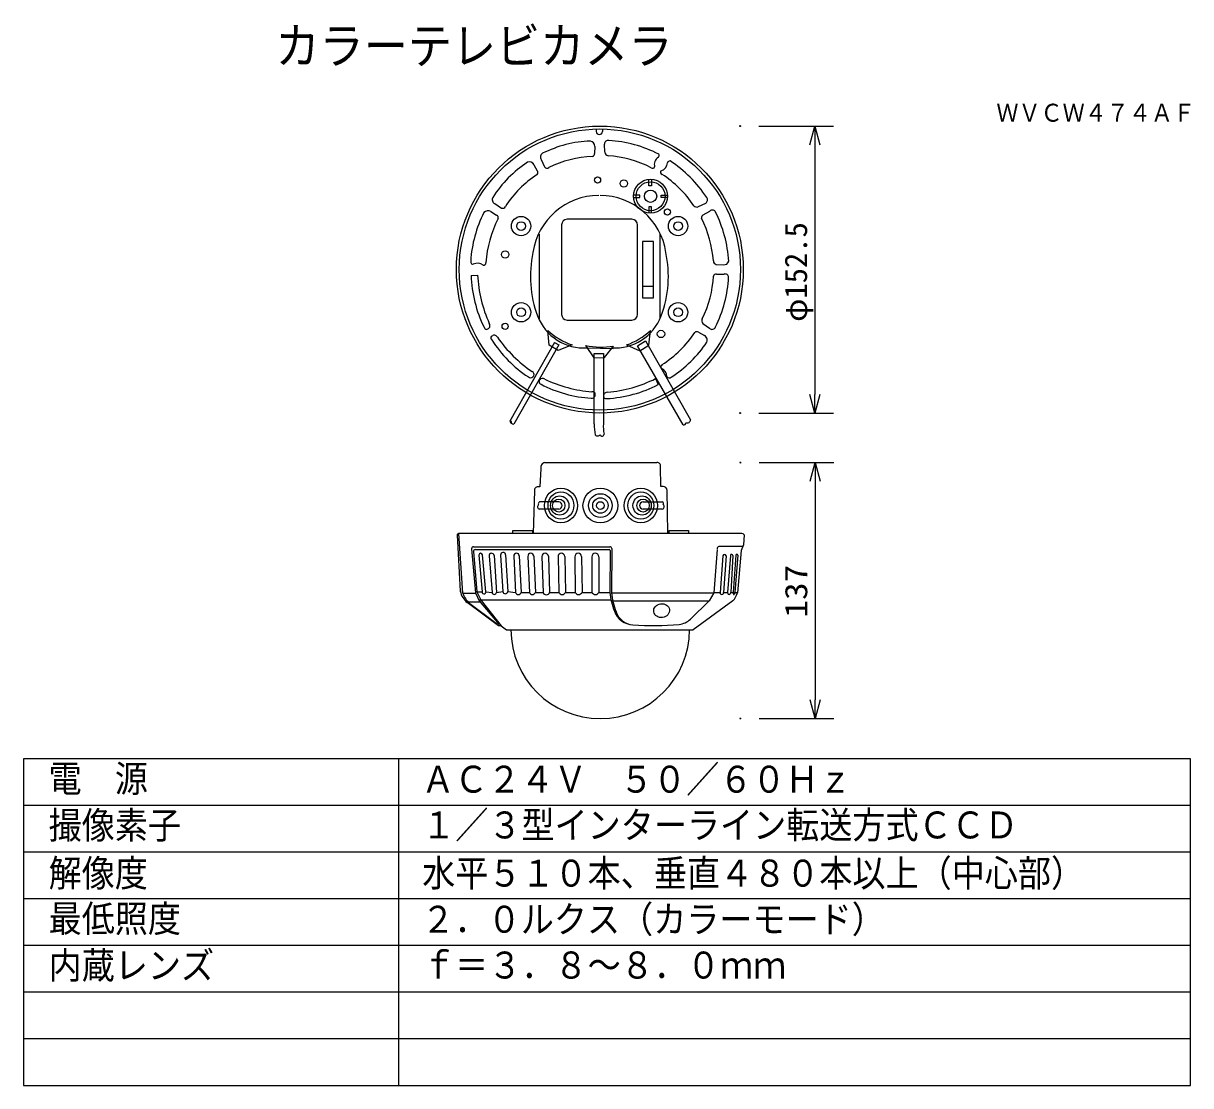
# Model space of a CAD drawing. Units: millimetres, scale not verified. Extents: x -63 to 63, y -57 to 57.
import ezdxf
from ezdxf.enums import TextEntityAlignment as Align

# ---------------------------------------------------------------- set-up
doc = ezdxf.new("R2010")
doc.units = ezdxf.units.MM
doc.header["$LTSCALE"] = 0.190236
doc.header["$PDMODE"] = 32
doc.header["$PDSIZE"] = 0.0951
for name, color, linetype in [('0-0_MOJI1', 2, 'Continuous'), ('0-1_TOUROKU', 1, 'Continuous'), ('0-2_GAIKEI', 1, 'Continuous'), ('0-3_WAKU', 7, 'Continuous')]:
    doc.layers.add(name, color=color, linetype=linetype)
doc.styles.add('ＭＳ ゴシック', font='')
doc.styles.get('ＭＳ ゴシック').set_extended_font_data('MS Gothic')

# ---------------------------------------------------------------- blocks, each defined once
blk = doc.blocks.new('_OPEN30')
at = {"layer": '0-3_WAKU'}
blk.add_line((0, 0), (-1, 0), dxfattribs=at)
blk.add_lwpolyline([(-1, 0.26795), (0, 0), (-1, -0.26795)], dxfattribs=at)

msp = doc.modelspace()

# ---------------------------------------------------------------- linework, layer by layer
at = {"layer": '0-2_GAIKEI'}
for p, q in [((-1.1566, 45.9258), (-1.145, 45.6596)), ((-0.4868, 45.9283), (-0.4868, 45.6596)), ((-1.3053, 44.053), (-1.3359, 43.3216)), ((-0.2179, 43.4334), (-0.2826, 44.321)), ((-7.052, 42.6578), (-6.6799, 41.859)), ((-7.8299, 42.1047), (-7.4604, 41.4595)), ((-12.0246, 37.9543), (-11.2954, 37.46)), ((9.7885, 37.6148), (10.5904, 38.0012)), ((-12.4401, 37.0892), (-11.8236, 36.6952)), ((2.6636, 36.2599), (-4.2648, 36.2599)), ((10.3028, 36.7296), (11.0212, 37.1441)), ((-4.8648, 35.6599), (-4.8648, 26.0771)), ((3.2636, 26.0771), (3.2636, 35.6599)), ((-7.2423, 25.5879), (-7.2423, 34.6561)), ((5.697, 25.5879), (5.697, 34.6561)), ((11.6964, 31.4214), (12.4559, 31.396)), ((-14.5554, 30.2355), (-13.8573, 30.291)), ((11.724, 30.3987), (12.5533, 30.3987)), ((4.978, 29.0712), (3.8168, 29.0712)), ((-4.2648, 25.4771), (2.6636, 25.4771)), ((10.2588, 25.0904), (10.9774, 24.5926)), ((-12.8393, 24.4965), (-12.697, 24.5721)), ((-12.3568, 23.7355), (-12.219, 23.8185)), ((9.7956, 24.1604), (10.4394, 23.8122)), ((-5.6237, 23.0641), (-10.39, 14.6448)), ((-5.1736, 22.8111), (-9.9823, 14.3174)), ((-5.6237, 23.0641), (-5.1736, 22.8111)), ((-3.7404, 22.8045), (-5.2146, 22.2147)), ((3.2683, 22.725), (4.1225, 23.236)), ((8.1562, 14.2573), (3.2683, 22.725)), ((4.1225, 23.236), (8.9313, 14.8051)), ((-2.0994, 22.4913), (0.6651, 22.4358)), ((-1.381, 14.3421), (-1.381, 21.8831)), ((-1.381, 21.8831), (-0.3857, 21.8831)), ((-0.3857, 21.8831), (-0.3878, 14.343)), ((-7.8505, 19.5055), (-7.9336, 19.3951)), ((-7.2695, 18.924), (-7.1911, 19.0643)), ((5.1978, 19.1976), (5.4911, 18.5616)), ((-1.2731, 17.357), (-1.2559, 17.4948)), ((-0.3535, 17.247), (-0.3569, 17.4084)), ((-5.1649, 5.9963), (-7.2285, 5.9963)), ((-5.1649, 5.2312), (-7.2285, 5.2312)), ((3.8616, 5.9963), (5.9249, 5.9963)), ((5.9249, 5.2312), (3.8616, 5.2312)), ((-15.8887, 2.6067), (-15.4664, -3.7844)), ((-14.2984, 0.6842), (-13.9335, -3.6142)), ((-14.0977, 0.9015), (0.2315, 0.9015)), ((-13.7235, 0.3024), (-13.3724, -3.6227)), ((-12.977, -3.6227), (-13.3297, 0.3173)), ((-12.6283, 0.2114), (-12.3101, -3.6905)), ((-12.0968, 0.2558), (-11.8409, -3.6905)), ((-11.4033, 0.3034), (-11.1616, -3.6048)), ((-10.8533, 0.3399), (-10.6252, -3.6048)), ((-9.9846, 0.2003), (-9.7895, -3.6905)), ((-9.3906, 0.2329), (-9.1936, -3.6905)), ((-8.4752, 0.1604), (-8.3156, -3.6905)), ((-7.831, 0.1916), (-7.6698, -3.6905)), ((-6.9623, 0.1639), (-6.8371, -3.6905)), ((-6.2768, 0.1882), (-6.1508, -3.6905)), ((-5.2418, 0.1465), (-5.1543, -3.6905)), ((-4.5251, 0.1649), (-4.437, -3.6905)), ((-3.454, 0.1298), (-3.4047, -3.6905)), ((-2.7179, 0.1413), (-2.6681, -3.6905)), ((-1.6266, 0.135), (-1.6155, -3.6905)), ((-0.8815, 0.1368), (-0.8704, -3.6905)), ((0.3322, 0.7998), (0.308, -3.6905)), ((12.4032, 0.2375), (12.1265, -3.6905)), ((12.7505, 0.21), (12.4775, -3.6905)), ((13.2122, 0.2753), (12.9154, -3.6905)), ((13.4798, 0.2552), (13.245, -3.7001)), ((13.8122, 0.3031), (13.5008, -3.6905)), ((13.9924, 0.2968), (13.6814, -3.6905)), ((-13.9335, -3.6142), (-13.3724, -3.6227)), ((-13.9335, -3.6362), (-13.4892, -4.5619)), ((-12.977, -3.6227), (-12.3101, -3.6905)), ((-11.8409, -3.6905), (-11.1616, -3.6048)), ((-10.6252, -3.6048), (-9.7895, -3.6905)), ((-9.1936, -3.6905), (-8.3156, -3.6905)), ((-7.6698, -3.6905), (-6.8371, -3.6905)), ((-6.1508, -3.6905), (-5.1543, -3.6905)), ((-4.437, -3.6905), (-3.4047, -3.6905)), ((-2.6681, -3.6905), (-1.6155, -3.6905)), ((-0.8704, -3.6905), (0.308, -3.6905)), ((0.4708, -3.7292), (11.4419, -3.7292)), ((11.4565, -3.6905), (12.1265, -3.6905)), ((12.4775, -3.6905), (12.9154, -3.6905)), ((13.2453, -3.6905), (13.5008, -3.6905)), ((13.6814, -3.6905), (13.9764, -3.6905)), ((-15.4664, -3.7844), (-14.1038, -3.7844)), ((-15, -4.6806), (-13.6371, -4.6806)), ((-14.8222, -4.7695), (-11.7118, -7.0801)), ((-13.4892, -4.5619), (-11.3265, -7.2578))]:
    msp.add_line(p, q, dxfattribs=at)
at = {"layer": '0-2_GAIKEI', "color": 3}
for p, q in [((16.2601, 46.238), (24.2601, 46.238)), ((22.2601, 44.238), (22.2601, 17.5168)), ((16.2601, 15.5168), (24.2601, 15.5168)), ((16.2787, 10.2067), (24.2788, 10.2067)), ((22.2787, 8.2067), (22.2787, -15.1933)), ((16.2787, -17.1933), (24.2788, -17.1933))]:
    msp.add_line(p, q, dxfattribs=at)
at = {"layer": '0-2_GAIKEI', "color": 7}
for p, q in [((-6.6608, 10.2067), (5.3512, 10.2067)), ((-7.7717, 7.2005), (-7.8904, 2.6366)), ((6.5273, 2.6508), (6.4475, 7.2304)), ((14.4458, 2.6067), (-15.8887, 2.6067)), ((-16.044, 2.4516), (-15.7109, -3.5697)), ((-14.4999, 0.9831), (-14.096, -3.7292)), ((-14.2994, 1.2036), (0.3013, 1.2036)), ((0.5021, 1.0008), (0.4708, -3.7292)), ((11.7797, 0.8887), (11.4419, -3.7292)), ((14.5347, 1.2147), (11.9862, 1.2147)), ((14.3569, 0.7998), (13.9716, -3.7475)), ((-14.096, -3.7292), (-13.6964, -4.5917)), ((11.4419, -3.7292), (10.9318, -4.6073)), ((-13.6964, -4.5917), (-11.5636, -7.1391)), ((-13.6607, -4.4968), (0.4523, -4.4968)), ((13.4778, -4.583), (9.2316, -7.6933)), ((-11.3265, -7.2578), (-10.7637, -7.6933)), ((-10.7637, -7.6933), (9.2316, -7.6933))]:
    msp.add_line(p, q, dxfattribs=at)
at = {"layer": '0-2_GAIKEI'}
for points in [[(4.7496, 40.4913), (4.7496, 39.8595), (4.484, 39.8595), (4.484, 40.4913)], [(2.8769, 38.5875), (3.5089, 38.5875), (3.5089, 38.8534), (2.8769, 38.8534)], [(6.4156, 38.5875), (5.7832, 38.5875), (5.7832, 38.8534), (6.4156, 38.8534)], [(4.7496, 36.9528), (4.7496, 37.585), (4.484, 37.585), (4.484, 36.9528)], [(-5.2146, 22.2147), (-6.2098, 22.768), (-6.3208, 24.3531)], [(2.0799, 22.8069), (3.5309, 22.1595), (4.4872, 22.7781), (4.6592, 24.3572)], [(-2.2968, 22.7642), (-1.418, 21.4405), (-0.2795, 21.4516), (0.7116, 22.6927)], [(-10.0677, 2.6512), (-10.0677, 2.9525), (-7.9793, 2.9525), (-7.9793, 2.6512)], [(6.6476, 2.6512), (6.6476, 2.9525), (8.7357, 2.9525), (8.7357, 2.6512)]]:
    msp.add_lwpolyline(points, dxfattribs=at)
msp.add_lwpolyline([(4.978, 27.8548), (4.978, 33.8819), (3.8168, 33.8819), (3.8168, 27.8548)], close=True, dxfattribs=at)
at = {"layer": '0-2_GAIKEI', "color": 7}
for points in [[(-7.0906, 9.57), (-7.1794, 7.6164), (-7.3867, 7.6164)], [(6.0032, 7.6459), (5.7657, 7.6459), (5.7365, 9.8068)], [(14.6825, 2.4588), (14.6235, 1.4219), (14.3569, 0.7998)], [(-11.3265, -7.2578), (-11.6229, -7.2578), (-14.9701, -4.7695)], [(0.6255, -4.6073), (10.9318, -4.6073), (8.94, -6.5469)]]:
    msp.add_lwpolyline(points, dxfattribs=at)
msp.add_circle((-0.7657, 30.8774), 15.3606, dxfattribs=at)
at = {"layer": '0-2_GAIKEI'}
for centre, radius in [((-0.7657, 30.8774), 15.0535), ((-1.0094, 40.4618), 0.3289), ((1.7997, 40.0938), 0.3945), ((4.6646, 38.7292), 1.8208), ((4.6646, 38.7292), 1.5478), ((4.6646, 38.7292), 0.6577), ((-9.2018, 35.5354), 1.0346), ((6.4736, 37.034), 0.3288), ((7.6115, 35.5354), 1.0345), ((-9.2018, 35.5354), 0.4654), ((7.6111, 35.5354), 0.4653), ((-10.9074, 32.4902), 0.3948), ((-9.2018, 26.3006), 1.0346), ((-9.2018, 26.3006), 0.4654), ((7.6115, 26.3006), 1.0345), ((7.6111, 26.3006), 0.4653), ((-10.9074, 24.7953), 0.329), ((5.7812, 23.9844), 0.3949), ((-0.7069, 5.6134), 1.8641), ((-0.7069, 5.6134), 1.2673), ((-0.7069, 5.6134), 0.824), ((-0.7069, 5.6134), 0.412)]:
    msp.add_circle(centre, radius, dxfattribs=at)
for centre, radius, start, end in [((-0.8159, 45.66), 0.3291, 180.06047, 359.93953), ((-1.2614, 32.0383), 12.6147, 92.34124, 116.53331), ((-1.8829, 44.0743), 0.578, 357.88799, 79.41516), ((0.1405, 44.2744), 0.4257, 83.39889, 173.71492), ((-0.6946, 30.9063), 13.8193, 63.17904, 86.33211), ((-6.6703, 42.9202), 0.4632, 119.25702, 214.50324), ((-0.954, 30.9086), 12.106, 92.87023, 115.87762), ((-1.6137, 43.2758), 0.2815, 280.96022, 9.35463), ((0.165, 43.4486), 0.3832, 182.27799, 261.93138), ((-0.7216, 31.2094), 11.889, 62.74921, 85.98309), ((5.9591, 42.1275), 0.8948, 119.99544, 196.64205), ((5.3169, 43.0892), 0.27, 316.21674, 33.5593), ((6.7298, 42.2388), 0.27, 86.29418, 163.63674), ((-0.8366, 30.9427), 13.8302, 33.61176, 56.74579), ((-1.603, 31.8162), 12.6137, 123.23894, 147.43149), ((-8.3165, 41.824), 0.5781, 28.78724, 110.2919), ((-7.6762, 41.2775), 0.2822, 311.84426, 40.15748), ((-6.4277, 42.0652), 0.3257, 219.26349, 305.71222), ((4.8761, 41.9732), 0.2476, 231.38687, 335.68166), ((5.9812, 41.301), 0.2476, 144.17182, 248.4666), ((5.576, 42.3171), 0.8948, 283.21143, 359.85803), ((-0.7462, 30.9905), 12.124, 123.78373, 146.75516), ((-0.5499, 31.0835), 11.8836, 33.94116, 57.18395), ((-0.8875, 31.6845), 7.1178, 89.97234, 171.68977), ((-0.7396, 31.6845), 7.1178, 8.31023, 90.02766), ((-11.8318, 38.3754), 0.4631, 150.08804, 245.40352), ((-11.1847, 37.766), 0.3254, 250.11716, 336.64886), ((9.611, 37.9548), 0.3835, 218.01762, 297.55789), ((10.3382, 38.3452), 0.4265, 306.23559, 36.45225), ((-1.3843, 30.9821), 13.238, 153.06757, 176.41991), ((-12.749, 36.6016), 0.5772, 57.64661, 139.28459), ((-0.537, 30.7184), 12.4606, 153.18768, 175.87358), ((-11.9238, 36.4321), 0.2816, 340.71139, 69.1572), ((-4.2648, 35.6599), 0.6, 90, 180), ((2.6636, 35.6599), 0.6, 0, 90), ((10.4003, 36.466), 0.2811, 110.31696, 198.86532), ((-1.8206, 30.6255), 13.2657, 5.11743, 25.68488), ((11.2862, 36.863), 0.3863, 36.67457, 133.31728), ((-0.6685, 30.9174), 13.7319, 3.54026, 26.72947), ((4.0065, 30.1571), 12.2077, 167.91348, 200.35432), ((-5.6336, 30.1571), 12.2077, 339.64568, 12.08652), ((-14.185, 31.7579), 0.4146, 172.95481, 220.2223), ((-14.3712, 31.6445), 0.2019, 229.82461, 284.62989), ((-13.8669, 30.5823), 0.9783, 50.84214, 117.60983), ((-13.2533, 31.6291), 0.2883, 270.82765, 357.21219), ((11.7856, 31.8045), 0.3933, 179.37107, 256.88895), ((12.5334, 31.9162), 0.526, 261.53208, 343.33278), ((-0.8105, 30.742), 13.7543, 182.11053, 206.03135), ((0.5313, 31.0095), 14.4065, 182.85854, 204.22404), ((-0.1383, 30.7682), 11.5541, 333.51585, 357.06101), ((11.6766, 30.1214), 0.2812, 80.29222, 168.85785), ((-0.6845, 30.8491), 13.7325, 333.54718, 356.73552), ((12.6419, 30.0224), 0.3865, 6.64153, 103.24457), ((-13.0246, 24.8534), 0.4844, 341.90675, 30.3896), ((-2.4539, 27.8163), 5.3368, 200.91729, 273.80813), ((-4.2648, 26.0771), 0.6, 180, 270), ((0.8267, 27.8163), 5.3368, 266.19187, 339.08271), ((2.6636, 26.0771), 0.6, 270, 0), ((10.5783, 25.3898), 0.4378, 148.93375, 223.13946), ((-12.7609, 24.8635), 0.4379, 201.11052, 238.33678), ((-12.9201, 24.6286), 0.1549, 242.84437, 301.44663), ((-12.7893, 24.7988), 0.2447, 292.16132, 336.93578), ((-12.0679, 23.6068), 0.26, 59.42932, 125.51601), ((-12.2325, 23.3063), 0.6025, 31.94078, 60.48845), ((-1.314, 29.7715), 7.3774, 227.26087, 250.79802), ((-0.3498, 29.7698), 7.3746, 289.23595, 312.78225), ((-0.9146, 31.1359), 12.4712, 303.16821, 325.83317), ((9.6145, 23.9456), 0.2809, 49.85885, 138.46044), ((10.2182, 23.352), 0.5107, 7.7677, 64.3356), ((11.2533, 24.8467), 0.3751, 222.65457, 342.15667), ((-12.277, 23.5901), 0.1659, 118.75804, 196.22886), ((-11.9171, 23.6549), 0.531, 192.086, 215.75791), ((-0.9345, 30.7118), 13.5847, 212.84164, 236.54331), ((-0.0313, 31.6961), 14.2054, 214.62246, 235.79784), ((-0.6209, 29.9535), 7.3821, 256.8779, 280.39865), ((-0.2709, 30.5201), 13.245, 302.61969, 325.96308), ((9.9666, 23.3095), 0.7658, 344.62809, 8.37287), ((6.0601, 20.4516), 0.2882, 121.77125, 208.27508), ((5.4441, 19.4079), 0.9768, 1.38948, 68.23113), ((-8.1884, 19.6675), 0.373, 230.88427, 313.09076), ((-8.1153, 19.6582), 0.3057, 330.03437, 71.12703), ((-7.1288, 18.8376), 0.1651, 148.4374, 225.57927), ((-6.9568, 18.959), 0.2568, 88.80323, 155.80672), ((-6.9434, 18.6328), 0.5831, 61.28054, 90.78631), ((-0.5344, 31.966), 14.2113, 244.45231, 265.61957), ((-1.2186, 32.0792), 14.3912, 275.08867, 296.47782), ((6.6679, 19.5518), 0.275, 205.92409, 316.99052), ((-6.8364, 19.0887), 0.5501, 222.12681, 245.18204), ((-0.8304, 30.6469), 13.575, 242.64926, 266.36968), ((-1.6297, 17.2447), 0.5515, 61.00058, 88.98131), ((-1.4907, 17.5277), 0.2371, 352.02248, 57.21089), ((-0.1051, 17.4379), 0.2536, 118.72199, 186.69028), ((0.0823, 17.1399), 0.6054, 92.30865, 120.71599), ((-0.8013, 30.7972), 13.7588, 273.30002, 297.21542), ((-1.6586, 17.6083), 0.5102, 266.47021, 296.58384), ((-1.5503, 17.4069), 0.2817, 295.22283, 349.8079), ((-0.199, 17.2413), 0.1545, 177.90786, 228.46328), ((-0.075, 17.4581), 0.4022, 235.73365, 279.40942), ((-10.1906, 14.6417), 0.1995, 179.12599, 259.11441), ((-10.3491, 14.5128), 0.1382, 331.01055, 107.22985), ((-10.0086, 14.5668), 0.2508, 208.84079, 276.00938), ((3.9959, 14.3249), 5.377, 179.81624, 192.25717), ((3.399, 14.0531), 3.7958, 175.63332, 192.14533), ((8.2139, 14.4981), 0.2476, 256.51256, 0.75938), ((8.6129, 14.7825), 0.3193, 241.69007, 4.07301), ((-1.0003, 13.3925), 0.3322, 219.01617, 328.25787), ((-0.5156, 13.2454), 0.204, 187.79968, 2.55826), ((-7.1614, 5.4959), 0.2731, 125.87193, 255.76248), ((-7.1834, 5.8262), 0.1759, 104.88147, 218.31278), ((-5.1843, 5.6137), 0.3831, 272.90482, 87.09518), ((3.881, 5.6137), 0.3831, 92.90482, 267.09518), ((5.8797, 5.8262), 0.1759, 321.68722, 75.11853), ((5.8577, 5.4959), 0.2731, 284.23752, 54.12807), ((-14.0973, 0.6998), 0.2017, 90.1312, 184.43482), ((-13.5262, 0.3009), 0.1973, 4.75354, 179.58765), ((-12.3623, 0.2312), 0.2667, 5.29469, 184.26356), ((-11.1274, 0.3076), 0.276, 6.71161, 180.87093), ((-9.6866, 0.1995), 0.2979, 6.43555, 179.85363), ((-8.1531, 0.1757), 0.3224, 2.82634, 182.72751), ((-6.6188, 0.1537), 0.3437, 5.7517, 178.3091), ((-4.883, 0.1388), 0.3589, 4.16839, 178.77277), ((-3.0859, 0.1299), 0.3681, 1.77043, 180.01274), ((-1.254, 0.1253), 0.3727, 1.76074, 178.50619), ((12.5758, 0.2103), 0.1747, 359.91584, 171.05469), ((13.3449, 0.2497), 0.1351, 2.31456, 169.08127), ((13.9021, 0.2949), 0.0903, 1.23062, 174.7967), ((-13.2112, -3.079), 2.3352, 191.01784, 226.37767), ((-13.1747, -3.6454), 0.199, 173.42755, 353.45056), ((-12.0755, -3.6774), 0.2349, 183.19237, 356.80763), ((-10.8934, -3.5525), 0.2732, 191.03993, 348.96007), ((-9.4915, -3.6017), 0.3109, 196.59776, 343.40224), ((-7.9927, -3.5665), 0.3459, 201.01403, 338.98597), ((-6.494, -3.5867), 0.3585, 196.82815, 343.17185), ((-4.7957, -3.5115), 0.4009, 206.5204, 333.4796), ((-3.0364, -3.4957), 0.4167, 207.87752, 332.12248), ((-1.2429, -3.4886), 0.4238, 208.45545, 331.54455), ((8.1301, -2.8632), 7.8657, 186.03747, 201.044), ((12.302, -3.7319), 0.1803, 166.73559, 13.26441), ((13.0793, -3.7454), 0.1676, 166.7472, 10.64014), ((13.8968, -3.7041), 0.3962, 178.0305, 207.68672), ((13.3165, -3.7099), 0.3656, 330.0284, 3.21356), ((13.5893, -3.8674), 0.0508, 190.28137, 332.65668), ((2.8779, -4.9541), 2.214, 199.3492, 266.94976)]:
    msp.add_arc(centre, radius, start, end, dxfattribs=at)
at = {"layer": '0-2_GAIKEI', "color": 7}
for centre, radius, start, end in [((-6.5738, 9.6846), 0.5293, 99.46287, 192.49629), ((5.3734, 9.8425), 0.3649, 354.38515, 93.4874), ((-7.3883, 7.2318), 0.3846, 89.75894, 184.65961), ((6.0166, 7.2149), 0.4312, 2.05614, 91.78219), ((-15.8962, 2.4589), 0.148, 87.085, 182.85095), ((14.4519, 2.3531), 0.2537, 24.62802, 91.39143), ((-14.2995, 1.0023), 0.2013, 89.9708, 185.45937), ((0.2308, 0.8002), 0.1013, 359.78507, 89.42737), ((0.3012, 1.0027), 0.2009, 359.46325, 89.9946), ((11.9907, 1.0024), 0.2124, 91.21482, 191.49414), ((-13.716, -3.1665), 2.0353, 191.42712, 231.96162), ((8.644, -2.7424), 8.2325, 186.88437, 201.45611), ((11.8804, -3.0753), 2.1965, 316.65351, 342.18162), ((2.9063, -5.155), 2.0153, 197.28549, 265.841), ((4.9128, 22.2996), 29.5431, 265.82136, 275.46429), ((7.5327, -5.1005), 2.018, 275.49677, 314.21549), ((-0.7278, -7.6228), 9.5726, 180.42163, 359.71239)]:
    msp.add_arc(centre, radius, start, end, dxfattribs=at)
at = {"layer": '0-2_GAIKEI'}
for centre, major_axis, ratio in [((-4.929, 5.6134), (0, 1.8673), 0.948457), ((-4.929, 5.6134), (0, 1.4563), 0.94857), ((-5.0611, 5.6134), (0, 1.0303), 0.948113), ((-5.1648, 5.6134), (0, 0.6964), 0.94828), ((3.6255, 5.6134), (0, 1.8673), 0.948318), ((3.6255, 5.6134), (0, 1.4563), 0.948451), ((3.7576, 5.6134), (0, 1.0303), 0.948282), ((3.8612, 5.6134), (0, 0.6964), 0.94828), ((5.8459, -5.643), (0.8449, 0.1165), 0.866971)]:
    msp.add_ellipse(centre, major_axis=major_axis, ratio=ratio, dxfattribs=at)
at = {"layer": '0-3_WAKU', "color": 4}
for p, q in [((62.5001, -21.5), (-62.5001, -21.5)), ((-62.5001, -21.5), (-62.5001, -56.5001)), ((-22.2945, -56.5001), (-22.2945, -21.5)), ((62.5001, -56.5001), (62.5001, -21.5)), ((-62.5001, -56.5001), (62.5001, -56.5001))]:
    msp.add_line(p, q, dxfattribs=at)
at = {"layer": '0-3_WAKU', "color": 1}
for p, q in [((62.5001, -26.5), (-62.5001, -26.5)), ((62.5001, -31.5001), (-62.5001, -31.5001)), ((62.5001, -36.5001), (-62.5001, -36.5001)), ((62.5001, -41.5001), (-62.5001, -41.5001)), ((62.5001, -46.5001), (-62.5001, -46.5001)), ((62.5001, -51.5001), (-62.5001, -51.5001))]:
    msp.add_line(p, q, dxfattribs=at)
at = {"layer": '0-3_WAKU'}
for p in [(14.2601, 46.238), (14.2601, 15.5168), (22.2601, 15.5168), (14.2787, 10.2067), (14.2787, -17.1933), (22.2787, -17.1933)]:
    msp.add_point(p, dxfattribs=at)

# ---------------------------------------------------------------- block references
at = {"layer": '0-2_GAIKEI', "xscale": 2, "yscale": 2}
for p, rotation in [((22.2601, 46.238), 90), ((22.2601, 15.5168), 270), ((22.2787, 10.2067), 90), ((22.2787, -17.1933), 270)]:
    msp.add_blockref('_OPEN30', p, dxfattribs=dict(at, rotation=rotation))

# ---------------------------------------------------------------- texts
at = {"layer": '0-0_MOJI1', "style": 'ＭＳ ゴシック', "width": 0.9}
for s, height, p in [('カラーテレビカメラ', 3.848, (-35.5001, 51.7599)), ('電\u3000源', 2.887, (-59.7945, -25.93)), ('ＡＣ２４Ｖ  ５０／６０Ｈｚ', 2.887, (-19.8638, -25.9989)), ('撮像素子', 2.887, (-59.7945, -30.9266)), ('１／３型インターライン転送方式ＣＣＤ', 2.887, (-19.7945, -30.8993)), ('解像度', 2.887, (-59.7945, -36.0552)), ('水平５１０本、垂直４８０本以上（中心部）', 2.887, (-19.7945, -36.0552)), ('最低照度', 2.887, (-59.7945, -40.9232)), ('２．０ルクス（カラーモード）', 2.887, (-19.8638, -40.9921)), ('内蔵レンズ', 2.887, (-59.7945, -45.9267)), ('ｆ＝３．８～８．０ｍｍ', 2.887, (-19.7945, -45.8993))]:
    msp.add_text(s, height=height, dxfattribs=at).set_placement(p, align=Align.BOTTOM_LEFT)
at = {"layer": '0-1_TOUROKU', "style": 'ＭＳ ゴシック', "width": 0.9}
msp.add_text('ＷＶＣＷ４７４ＡＦ', height=1.925, dxfattribs=at).set_placement((41.7, 46.13), align=Align.BOTTOM_LEFT)
at = {"layer": '0-2_GAIKEI', "color": 3, "style": 'ＭＳ ゴシック'}
msp.add_text('φ152.5', height=2.406, rotation=90, dxfattribs=at).set_placement((22.1505, 25.2835), align=Align.BOTTOM_LEFT)
at = {"layer": '0-2_GAIKEI', "color": 3, "style": 'ＭＳ ゴシック', "width": 1.15}
msp.add_text('137', height=2.406, rotation=90, dxfattribs=at).set_placement((22.1692, -6.3805), align=Align.BOTTOM_LEFT)

doc.saveas('drawing.dxf')
